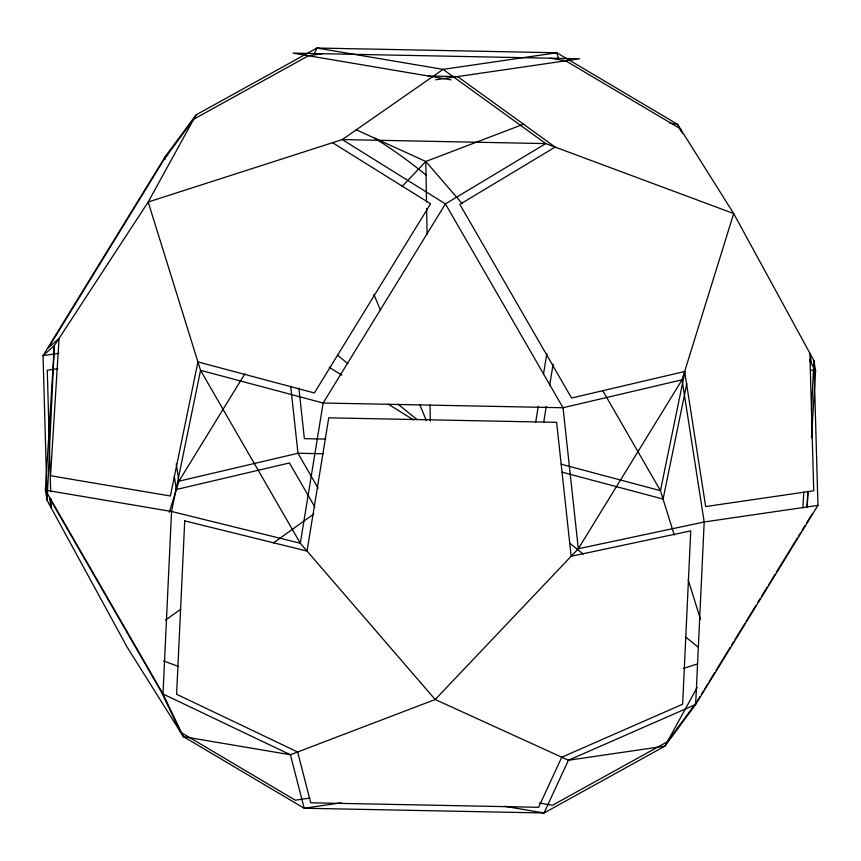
<?xml version="1.0" encoding="UTF-8"?>
<svg xmlns="http://www.w3.org/2000/svg" width="861" height="861" viewBox="0 0 861 861"><rect width="100%" height="100%" fill="white"/><g stroke="black" fill="none" stroke-linecap="round" stroke-linejoin="round"><path stroke-width="1.29" d="M165.226 159.188L165.344 156.508L196.082 114.857L316.934 48.033L556.841 52.769L677.607 124.35L733.68 213.56L813.882 360.576L815.604 370.865L811.449 437.775M807.015 507.398L807.758 491.383M811.514 411.3L813.882 360.576L817.95 505.375L695.656 704.492L664.918 746.143L544.066 812.967L304.159 808.231L183.393 736.65L127.32 647.44L47.118 500.424L45.396 490.135L54.361 345.595L148.178 202.012L196.082 114.857M802.861 507.915L803.851 491.922M807.134 507.377L808.135 491.308M535.703 422.062L538.276 406.231M543.431 374.567L546.864 353.462M543.678 422.267L546.261 406.392M549.705 385.222L553.149 364.052M684.893 371.737L660.452 490.673L674.26 535.047M686.841 383.403L663.078 499.089L562.147 472.183M169.273 512.327L178.937 481.181L244.836 373.889M314.394 53.554L316.934 48.033L443.081 69.375L556.841 52.769L558.272 58.365M697.162 687.476L664.918 746.143L568.411 760.241L435.192 699.519L300.306 543.259L200.548 370.327L148.178 202.012L342.269 139.579L443.081 69.375L545.777 143.593L733.68 213.56L682.063 379.819L578.312 548.737L435.192 699.519L290.405 754.753L183.393 736.65L162.998 693.988L45.396 490.135L171.543 511.477L300.306 543.259L323.133 403.013L445.428 203.896L545.777 143.593L342.269 139.579L445.428 203.896L563.029 407.737L578.312 548.737L704.19 521.981L817.95 505.375M697.206 701.08L700.015 696.517M701.414 694.246L703.512 690.823M704.911 688.542L707.71 683.989M709.109 681.708L714.705 672.592M716.104 670.31L730.106 647.515M731.506 645.244L733.604 641.822M735.003 639.54L744.808 623.59M746.207 621.308L756.001 605.358M757.4 603.077L760.198 598.524M761.598 596.242L767.205 587.127M768.604 584.845L774.9 574.588M776.299 572.307L797.297 538.125M798.696 535.843L800.795 532.432M802.194 530.15L804.992 525.587M806.391 523.316L811.998 514.189M696.506 702.221L667.307 741.795L552.504 805.261L539.33 803.033M401.904 186.654L425.808 161.481L523.714 124.124M165.495 620.124L180.767 609.201M273.464 542.871L313.813 513.995M167.798 155.432L165.344 156.508L43.05 355.625L47.118 500.424L54.361 345.595L43.05 355.625L58.925 353.311M683.645 668.373L697.593 663.885M322.38 53.705L308.496 55.739L193.693 119.205L164.494 158.779L48.302 347.941L59.054 338.416L50.541 475.735L170.381 496.001L197.922 361.911L314.383 392.96L430.565 203.799L332.561 142.7M435.795 79.772L579.561 58.785L293.106 53.134L451.013 79.847M57.805 368.68L47.269 370.219L50.681 491.749M309.82 798.072L295.323 800.192L180.595 732.194L161.222 691.663L49.497 498.002L51.122 507.775L50.864 498.422M341.204 802.829L304.159 808.231L290.405 754.753L162.998 693.988L171.543 511.477L200.548 370.327L323.133 403.013L563.029 407.737L682.063 379.819L704.19 521.981L695.656 704.492L568.411 760.241L544.066 812.967L504.643 806.294M428.337 76.005L457.611 76.586L555.173 147.091L459.839 204.369L571.564 398.03L684.646 371.511L705.665 506.559L813.731 490.781L809.878 353.225L811.503 362.998L809.501 359.521M325.813 439.088L304.363 438.669L298.896 388.268M323.435 453.758L297.971 453.263L178.937 481.181L176.247 463.907M550.287 58.204L565.677 60.808L680.405 128.806L682.687 133.573M669.675 123.005L677.607 124.35L681.008 131.464M810.341 369.972L815.604 370.865L809.555 360.382M561.092 464.187L660.452 490.673L602.872 390.862M163.59 660.947L178.604 666.532M356.271 129.785L425.808 161.481L462.185 203.626M329.246 367.335L341.763 375.138M388.408 404.24L413.431 419.856M374.47 138.083L384.157 144.228A393.434 171.63 54.4 0 1 426.044 175.02M337.437 355.184L347.898 363.643M398.083 404.261L416.907 419.501M569.573 543.054L583.166 554.053M685.636 636.989L698.185 647.138M318.129 488.209L297.971 453.263L290.76 386.75M314.857 507.032L289.436 462.97L176.354 489.489L174.299 476.251M373.857 294.354L380.551 310.444M419.684 404.509L426.378 420.599M688.251 580.002L700.445 619.188M425.808 161.481L426.507 201.915M426.625 208.642L427.078 234.192M430.059 404.95L430.339 421.083M184.728 520.883L176.613 694.267L297.648 751.997L310.713 802.796L538.62 807.295L561.749 757.206L682.633 704.244L690.748 530.86L571.155 556.281L556.636 422.331L328.73 417.833L307.054 551.072L184.728 520.883"/></g></svg>
